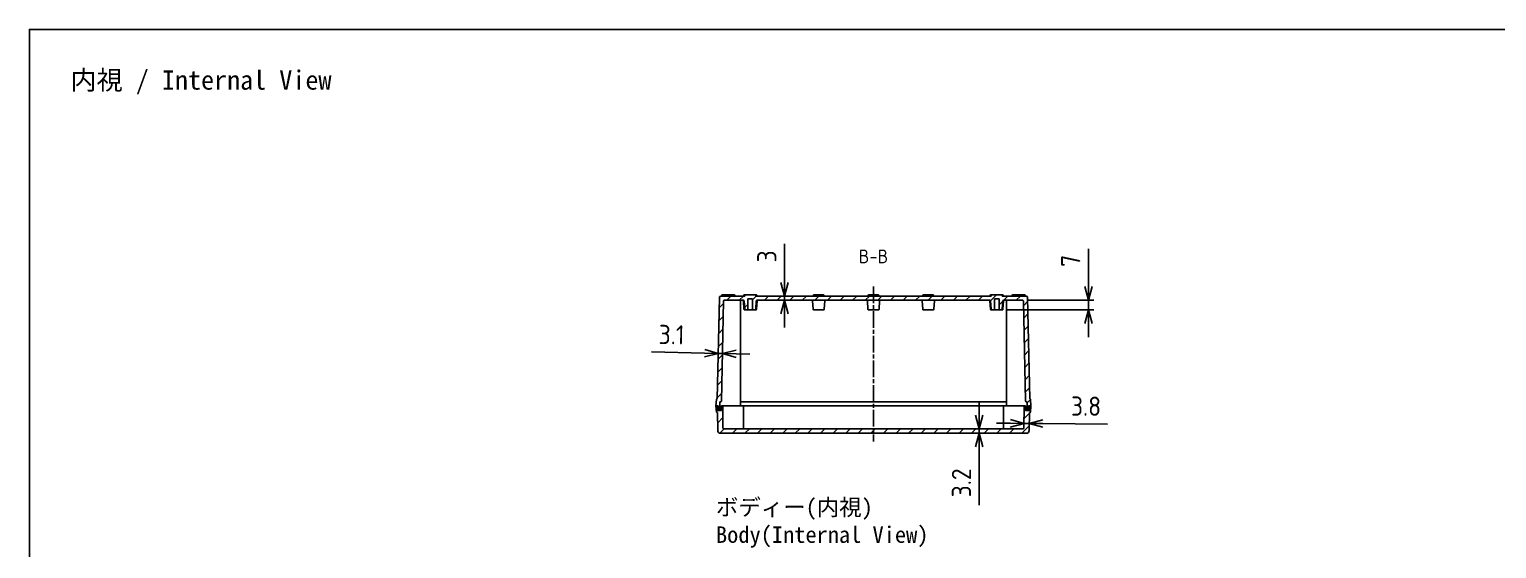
# Model space of a CAD drawing. Header units: millimetres. Extents: x 0 to 3249, y 0 to 1120.
# Drawn here: x 1637 to 2708, y 741 to 1120 of the extents above; entities that cross this region are included whole.
import ezdxf

# ---------------------------------------------------------------- set-up
doc = ezdxf.new("R2010")
doc.units = ezdxf.units.MM
doc.linetypes.add('AM_ISO08W050', pattern=[18, 12, -1.5, 3, -1.5])
doc.linetypes.add('CENTER', pattern=[2, 1.25, -0.25, 0.25, -0.25])
for name, color, linetype, lineweight in [('AM_10', 7, 'AM_ISO08W050', 50), ('AM_5', 3, 'Continuous', 25), ('AM_7', 4, 'AM_ISO08W050', 25), ('AM_8', 1, 'Continuous', 25), ('ｶﾞｽｹｯﾄ', 5, 'Continuous', 25), ('ﾄｯﾌﾟｶﾊﾞｰ', 7, 'Continuous', 25), ('ﾎﾞﾃﾞｨｰ', 2, 'Continuous', 25)]:
    doc.layers.add(name, color=color, linetype=linetype, lineweight=lineweight)
doc.styles.add('ACISOTS', font='isocp.shx', dxfattribs={"height": 1, "bigfont": 'extfont.shx'})
doc.styles.get("Standard").update_dxf_attribs({"font": 'ISOCP.SHX', "bigfont": 'EXTFONT.SHX'})
doc.dimstyles.new('AM_ISO$0', dxfattribs={"dimtxt": 3.5, "dimasz": 2.5, "dimexe": 1, "dimexo": 1, "dimgap": 1.5, "dimtad": 1, "dimdsep": 46, "dimtxsty": 'STANDARD', "dimblk": 'OPEN30', "dimcen": 0, "dimclrd": 3, "dimclre": 3, "dimclrt": 2, "dimadec": 0, "dimazin": 2, "dimtp": 0.1, "dimtm": 0.1, "dimtfac": 0.71, "dimtmove": 0, "dimatfit": 3, "dimldrblk": 'OPEN30', "dimfxl": 1, "dimlwd": -1, "dimlwe": -1, "dimarcsym": 0})
pattern_1 = [(45, (0, -19.7), (-4.596194, 4.596194), [])]

# ---------------------------------------------------------------- blocks, each defined once
blk = doc.blocks.new('_Open30')
at = {"color": 0, "linetype": 'ByBlock', "lineweight": -2}
for p, q in [((-1, 0.27), (0, 0)), ((0, 0), (-1, -0.27)), ((0, 0), (-1, 0))]:
    blk.add_line(p, q, dxfattribs=at)
blk = doc.blocks.new('*D72')
at = {"layer": 'AM_5', "color": 3}
for p, q in [((2410.3, 932.3), (2410.3, 959.9)), ((2366.2, 922.3), (2414.3, 922.3)), ((2410.3, 915.3), (2410.3, 922.3)), ((2350.8, 915.3), (2414.3, 915.3)), ((2410.3, 905.3), (2410.3, 895.3))]:
    blk.add_line(p, q, dxfattribs=at)
at = {"layer": 'Defpoints', "color": 0}
for p in [(2362.2, 922.3), (2410.3, 922.3), (2346.8, 915.3)]:
    blk.add_point(p, dxfattribs=at)
at = {"layer": 'AM_5', "color": 3, "xscale": 10, "yscale": 10, "zscale": 10}
for p, rotation in [((2410.3, 922.3), 270), ((2410.3, 915.3), 90)]:
    blk.add_blockref('_Open30', p, dxfattribs=dict(at, rotation=rotation))
at = {"layer": 'AM_5', "color": 2, "insert": (2397.3, 951.1), "char_height": 14, "attachment_point": 5, "rotation": 90}
blk.add_mtext('7', dxfattribs=at)
blk = doc.blocks.new('*S161')
at = {"layer": 'AM_10', "color": 7, "linetype": 'AM_ISO08W050'}
for p, q in [((2128.3, 570.3), (2128.3, 580.3)), ((2378.3, 570.3), (2378.3, 580.3))]:
    blk.add_line(p, q, dxfattribs=at)
at = {"layer": 'AM_10', "color": 7, "linetype": 'CENTER'}
for p, q in [((2118.3, 560.3), (2138.3, 560.3)), ((2388.3, 560.3), (2368.3, 560.3))]:
    blk.add_line(p, q, dxfattribs=at)
at = {"layer": 'AM_10', "color": 1, "linetype": 'CENTER'}
blk.add_line((2138.3, 560.3), (2368.3, 560.3), dxfattribs=at)
at = {"layer": 'AM_10', "color": 7, "linetype": 'Continuous'}
blk.add_trace([(2127, 570.3), (2129.6, 570.3), (2128.3, 560.3)], dxfattribs=at)
at = {"layer": 'AM_10', "color": 7, "linetype": 'Continuous', "extrusion": (0, 0, -1)}
blk.add_trace([(-2379.6, 570.3), (-2377, 570.3), (-2378.3, 560.3)], dxfattribs=at)
at = {"layer": 'AM_10', "color": 7, "char_height": 10, "attachment_point": 5, "style": 'ACISOTS'}
for s, insert in [('B-B', (2253.3, 954.3)), ('B', (2128.3, 590.3)), ('B', (2378.3, 590.3))]:
    blk.add_mtext(s, dxfattribs=dict(at, insert=insert))
blk = doc.blocks.new('TK-A3')
blk.add_lwpolyline([(0, 0), (403, 0), (403, 280), (0, 280)], close=True)
blk = doc.blocks.new('*D143')
at = {"layer": 'AM_5', "color": 3}
for p, q in [((2130, 883.7), (2091.2, 884.6)), ((2143, 883.4), (2140, 883.5)), ((2153, 883.2), (2163, 883))]:
    blk.add_line(p, q, dxfattribs=at)
at = {"layer": 'Defpoints', "color": 0}
for p in [(2140.9, 924.3), (2143.9, 921.8), (2140, 883.5)]:
    blk.add_point(p, dxfattribs=at)
at = {"layer": 'AM_5', "color": 3, "xscale": 10, "yscale": 10, "zscale": 10}
for p, rotation in [((2140, 883.5), 358.761365329111), ((2143, 883.4), 178.761365329111)]:
    blk.add_blockref('_Open30', p, dxfattribs=dict(at, rotation=rotation))
at = {"layer": 'AM_5', "color": 2, "insert": (2105.9, 897.2), "char_height": 14, "attachment_point": 5, "rotation": 358.7614}
blk.add_mtext('3.1', dxfattribs=at)
blk = doc.blocks.new('*D144')
at = {"layer": 'AM_5', "color": 3}
for p, q in [((2188.4, 935.3), (2188.4, 963.4)), ((2188.4, 922.3), (2188.4, 925.3)), ((2188.4, 912.3), (2188.4, 902.3))]:
    blk.add_line(p, q, dxfattribs=at)
at = {"layer": 'Defpoints', "color": 0}
for p in [(2167.3, 925.3), (2168.3, 922.3), (2188.4, 925.3)]:
    blk.add_point(p, dxfattribs=at)
at = {"layer": 'AM_5', "color": 3, "xscale": 10, "yscale": 10, "zscale": 10}
for p, rotation in [((2188.4, 925.3), 270), ((2188.4, 922.3), 90)]:
    blk.add_blockref('_Open30', p, dxfattribs=dict(at, rotation=rotation))
at = {"layer": 'AM_5', "color": 2, "insert": (2175.4, 954.3), "char_height": 14, "attachment_point": 5, "rotation": 90}
blk.add_mtext('3', dxfattribs=at)
blk = doc.blocks.new('*D145')
at = {"layer": 'AM_5', "color": 3}
for p, q in [((2353.2, 832.5), (2343.2, 832.5)), ((2363.2, 832.4), (2367, 832.4)), ((2377, 832.3), (2424.2, 831.9))]:
    blk.add_line(p, q, dxfattribs=at)
at = {"layer": 'Defpoints', "color": 0}
for p in [(2363.3, 845.3), (2367.1, 840.3), (2367, 832.4)]:
    blk.add_point(p, dxfattribs=at)
at = {"layer": 'AM_5', "color": 3, "xscale": 10, "yscale": 10, "zscale": 10}
for p, rotation in [((2363.2, 832.4), 359.5661310730764), ((2367, 832.4), 179.5661310730763)]:
    blk.add_blockref('_Open30', p, dxfattribs=dict(at, rotation=rotation))
at = {"layer": 'AM_5', "color": 2, "insert": (2408.5, 845), "char_height": 14, "attachment_point": 5, "rotation": 359.5661}
blk.add_mtext('3.8', dxfattribs=at)
blk = doc.blocks.new('*D146')
at = {"layer": 'AM_5', "color": 3}
for p, q in [((2330.5, 838.5), (2330.5, 848.5)), ((2330.5, 828.5), (2330.5, 825.3)), ((2330.5, 815.3), (2330.5, 772.8))]:
    blk.add_line(p, q, dxfattribs=at)
at = {"layer": 'Defpoints', "color": 0}
for p in [(2330.5, 825.3), (2362.7, 828.5), (2365, 825.3)]:
    blk.add_point(p, dxfattribs=at)
at = {"layer": 'AM_5', "color": 3, "xscale": 10, "yscale": 10, "zscale": 10}
for p, rotation in [((2330.5, 828.5), 270), ((2330.5, 825.3), 90)]:
    blk.add_blockref('_Open30', p, dxfattribs=dict(at, rotation=rotation))
at = {"layer": 'AM_5', "color": 2, "insert": (2317.5, 789), "char_height": 14, "attachment_point": 5, "rotation": 90}
blk.add_mtext('3.2', dxfattribs=at)
blk = doc.blocks.new('*S162')
at = {"layer": 'AM_10', "color": 7, "linetype": 'AM_ISO08W050'}
for p, q in [((2128.3, 570.3), (2128.3, 580.3)), ((2378.3, 570.3), (2378.3, 580.3))]:
    blk.add_line(p, q, dxfattribs=at)
at = {"layer": 'AM_10', "color": 7, "linetype": 'CENTER'}
for p, q in [((2118.3, 560.3), (2138.3, 560.3)), ((2388.3, 560.3), (2368.3, 560.3))]:
    blk.add_line(p, q, dxfattribs=at)
at = {"layer": 'AM_10', "color": 1, "linetype": 'CENTER'}
blk.add_line((2138.3, 560.3), (2368.3, 560.3), dxfattribs=at)
at = {"layer": 'AM_10', "color": 7, "linetype": 'Continuous'}
blk.add_trace([(2127, 570.3), (2129.6, 570.3), (2128.3, 560.3)], dxfattribs=at)
at = {"layer": 'AM_10', "color": 7, "linetype": 'Continuous', "extrusion": (0, 0, -1)}
blk.add_trace([(-2379.6, 570.3), (-2377, 570.3), (-2378.3, 560.3)], dxfattribs=at)
at = {"layer": 'AM_10', "color": 7, "char_height": 10, "attachment_point": 5, "style": 'ACISOTS'}
for s, insert in [('B-B', (2253.3, 954.3)), ('B', (2128.3, 590.3)), ('B', (2378.3, 590.3))]:
    blk.add_mtext(s, dxfattribs=dict(at, insert=insert))

msp = doc.modelspace()

# ---------------------------------------------------------------- hatches: boundary and pattern name
at = {"layer": 'AM_8'}
h = msp.add_hatch(dxfattribs=at)
h.set_pattern_fill('_U', color=256, scale=6.5, angle=45, style=0, pattern_type=0)
h.set_pattern_definition(pattern_1)
edge = h.paths.add_edge_path()
edge.add_line((2253.3, 922.259), (2168.266, 922.259))
edge.add_arc((2168.266, 921.759), 0.5, 90, 175.914383)
edge.add_line((2167.767, 921.794), (2167.333, 915.723))
edge.add_arc((2166.834, 915.759), 0.5, -90, -4.085617, ccw=False)
edge.add_line((2166.834, 915.259), (2165, 915.259))
edge.add_line((2165, 915.259), (2165, 923.259))
edge.add_line((2165, 923.259), (2161.6, 923.259))
edge.add_line((2161.6, 923.259), (2161.6, 915.259))
edge.add_line((2161.6, 915.259), (2159.766, 915.259))
edge.add_arc((2159.766, 915.759), 0.5, -175.914383, -90, ccw=False)
edge.add_line((2159.267, 915.723), (2158.833, 921.794))
edge.add_arc((2158.334, 921.759), 0.5, 4.085617, 90)
edge.add_line((2158.334, 922.259), (2144.378, 922.259))
edge.add_arc((2144.378, 921.759), 0.5, 90, 178.761365)
edge.add_line((2143.879, 921.769), (2142.3, 848.748))
edge.add_arc((2141.8, 848.759), 0.5, -90, -1.238635, ccw=False)
edge.add_line((2141.8, 848.259), (2141.2, 848.259))
edge.add_line((2141.2, 848.259), (2141.2, 843.259))
edge.add_line((2141.2, 843.259), (2140, 843.259))
edge.add_line((2140, 843.259), (2140, 845.259))
edge.add_line((2140, 845.259), (2138.3, 845.259))
edge.add_line((2138.3, 845.259), (2138.602, 849.792))
edge.add_arc((2139.101, 849.759), 0.5, 90, 176.185925, ccw=False)
edge.add_line((2139.101, 850.259), (2139.25, 850.259))
edge.add_line((2139.25, 850.259), (2140.85, 924.28))
edge.add_arc((2141.85, 924.259), 1, 90, 178.761365, ccw=False)
edge.add_line((2141.85, 925.259), (2159.3, 925.259))
edge.add_line((2159.3, 925.259), (2159.3, 925.759))
edge.add_arc((2159.8, 925.759), 0.5, -270, -180, ccw=False)
edge.add_line((2159.8, 926.259), (2166.8, 926.259))
edge.add_arc((2166.8, 925.759), 0.5, 0, 90, ccw=False)
edge.add_line((2167.3, 925.759), (2167.3, 925.259))
edge.add_line((2167.3, 925.259), (2253.3, 925.259))
edge.add_line((2253.3, 925.259), (2253.3, 922.259))
h = msp.add_hatch(dxfattribs=at)
h.set_pattern_fill('_U', color=256, scale=6.5, angle=45, style=0, pattern_type=0)
h.set_pattern_definition(pattern_1)
edge = h.paths.add_edge_path()
edge.add_line((2253.3, 922.259), (2338.334, 922.259))
edge.add_arc((2338.334, 921.759), 0.5, 4.085617, 90, ccw=False)
edge.add_line((2338.833, 921.794), (2339.267, 915.723))
edge.add_arc((2339.766, 915.759), 0.5, 184.085617, 270)
edge.add_line((2339.766, 915.259), (2341.6, 915.259))
edge.add_line((2341.6, 915.259), (2341.6, 923.259))
edge.add_line((2341.6, 923.259), (2345, 923.259))
edge.add_line((2345, 923.259), (2345, 915.259))
edge.add_line((2345, 915.259), (2346.834, 915.259))
edge.add_arc((2346.834, 915.759), 0.5, 270, 355.914383)
edge.add_line((2347.333, 915.723), (2347.767, 921.794))
edge.add_arc((2348.266, 921.759), 0.5, 90, 175.914383, ccw=False)
edge.add_line((2348.266, 922.259), (2362.222, 922.259))
edge.add_arc((2362.222, 921.759), 0.5, 1.238635, 90, ccw=False)
edge.add_line((2362.721, 921.769), (2364.3, 848.748))
edge.add_arc((2364.8, 848.759), 0.5, 181.238635, 270)
edge.add_line((2364.8, 848.259), (2365.4, 848.259))
edge.add_line((2365.4, 848.259), (2365.4, 843.259))
edge.add_line((2365.4, 843.259), (2366.6, 843.259))
edge.add_line((2366.6, 843.259), (2366.6, 845.259))
edge.add_line((2366.6, 845.259), (2368.3, 845.259))
edge.add_line((2368.3, 845.259), (2367.998, 849.792))
edge.add_arc((2367.499, 849.759), 0.5, 3.814075, 90)
edge.add_line((2367.499, 850.259), (2367.35, 850.259))
edge.add_line((2367.35, 850.259), (2365.75, 924.28))
edge.add_arc((2364.75, 924.259), 1, 1.238635, 90)
edge.add_line((2364.75, 925.259), (2347.3, 925.259))
edge.add_line((2347.3, 925.259), (2347.3, 925.759))
edge.add_arc((2346.8, 925.759), 0.5, 360, 450)
edge.add_line((2346.8, 926.259), (2339.8, 926.259))
edge.add_arc((2339.8, 925.759), 0.5, 90, 180)
edge.add_line((2339.3, 925.759), (2339.3, 925.259))
edge.add_line((2339.3, 925.259), (2253.3, 925.259))
edge.add_line((2253.3, 925.259), (2253.3, 922.259))
h = msp.add_hatch(dxfattribs=at)
h.set_pattern_fill('_U', color=256, scale=6.5, angle=45, style=0, pattern_type=0)
h.set_pattern_definition(pattern_1)
edge = h.paths.add_edge_path()
edge.add_line((2253.3, 828.459), (2253.3, 825.259))
edge.add_line((2253.3, 825.259), (2141.599, 825.259))
edge.add_arc((2141.599, 827.259), 2, -179.566131, -90, ccw=False)
edge.add_line((2139.599, 827.243), (2139.5, 840.259))
edge.add_line((2139.5, 840.259), (2139.202, 840.259))
edge.add_arc((2139.202, 840.759), 0.5, -174.920392, -90, ccw=False)
edge.add_line((2138.704, 840.714), (2138.3, 845.259))
edge.add_line((2138.3, 845.259), (2139.3, 845.259))
edge.add_line((2139.3, 845.259), (2139.3, 841.759))
edge.add_line((2139.3, 841.759), (2142.3, 841.759))
edge.add_line((2142.3, 841.759), (2142.3, 845.259))
edge.add_line((2142.3, 845.259), (2143.3, 845.259))
edge.add_line((2143.3, 845.259), (2143.423, 828.955))
edge.add_arc((2143.923, 828.959), 0.5, -179.566131, -90)
edge.add_line((2143.923, 828.459), (2253.3, 828.459))
h = msp.add_hatch(dxfattribs=at)
h.set_pattern_fill('_U', color=256, scale=6.5, angle=45, style=0, pattern_type=0)
h.set_pattern_definition(pattern_1)
edge = h.paths.add_edge_path()
edge.add_line((2253.3, 828.459), (2253.3, 825.259))
edge.add_line((2253.3, 825.259), (2365.001, 825.259))
edge.add_arc((2365.001, 827.259), 2, 270, 359.566131)
edge.add_line((2367.001, 827.243), (2367.1, 840.259))
edge.add_line((2367.1, 840.259), (2367.398, 840.259))
edge.add_arc((2367.398, 840.759), 0.5, 270, 354.920392)
edge.add_line((2367.896, 840.714), (2368.3, 845.259))
edge.add_line((2368.3, 845.259), (2367.3, 845.259))
edge.add_line((2367.3, 845.259), (2367.3, 841.759))
edge.add_line((2367.3, 841.759), (2364.3, 841.759))
edge.add_line((2364.3, 841.759), (2364.3, 845.259))
edge.add_line((2364.3, 845.259), (2363.3, 845.259))
edge.add_line((2363.3, 845.259), (2363.177, 828.955))
edge.add_arc((2362.677, 828.959), 0.5, 270, 359.566131, ccw=False)
edge.add_line((2362.677, 828.459), (2253.3, 828.459))
at = {"layer": 'ｶﾞｽｹｯﾄ'}
h = msp.add_hatch(color=256, dxfattribs=at)
h.dxf.hatch_style = 1
h.paths.add_polyline_path([(2139.3, 845.259), (2140, 845.259), (2140, 843.259), (2141.2, 843.259), (2141.2, 845.259), (2142.3, 845.259), (2142.3, 841.759), (2139.3, 841.759)])
h = msp.add_hatch(color=256, dxfattribs=at)
h.dxf.hatch_style = 1
h.paths.add_polyline_path([(2367.3, 845.259), (2366.6, 845.259), (2366.6, 843.259), (2365.4, 843.259), (2365.4, 845.259), (2364.3, 845.259), (2364.3, 841.759), (2367.3, 841.759)])

# ---------------------------------------------------------------- linework, layer by layer
at = {"layer": 'AM_7'}
msp.add_line((2253.3, 932.259), (2253.3, 819.259), dxfattribs=at)
msp.add_line((2253.3, 932.259), (2253.3, 819.259), dxfattribs=at)
at = {"layer": 'ﾄｯﾌﾟｶﾊﾞｰ'}
for p, q in [((2138.3, 845.259), (2139.3, 845.259)), ((2138.3, 845.259), (2138.704, 840.714)), ((2139.202, 840.259), (2139.5, 840.259)), ((2139.3, 845.259), (2139.3, 841.759)), ((2139.3, 841.759), (2142.3, 841.759)), ((2139.5, 840.259), (2139.599, 827.243)), ((2142.3, 845.259), (2253.3, 845.259)), ((2142.3, 841.759), (2142.3, 845.259)), ((2142.3, 845.259), (2243.3, 845.259)), ((2143.3, 845.259), (2143.423, 828.955)), ((2158.3, 845.259), (2158.423, 828.955)), ((2364.3, 845.259), (2253.3, 845.259)), ((2364.3, 845.259), (2263.3, 845.259)), ((2348.3, 845.259), (2348.177, 828.955)), ((2363.3, 845.259), (2363.177, 828.955)), ((2364.3, 841.759), (2364.3, 845.259)), ((2367.3, 841.759), (2364.3, 841.759)), ((2367.1, 840.259), (2367.001, 827.243)), ((2367.398, 840.259), (2367.1, 840.259)), ((2367.3, 845.259), (2367.3, 841.759)), ((2368.3, 845.259), (2367.3, 845.259)), ((2368.3, 845.259), (2367.896, 840.714)), ((2253.3, 825.259), (2141.599, 825.259)), ((2143.923, 828.459), (2253.3, 828.459)), ((2362.677, 828.459), (2253.3, 828.459)), ((2253.3, 825.259), (2365.001, 825.259))]:
    msp.add_line(p, q, dxfattribs=at)
for centre, radius, start, end in [((2139.202, 840.759), 0.5, 185.079608, 270), ((2367.398, 840.759), 0.5, 270, 354.920392), ((2141.599, 827.259), 2, 180.433869, 270), ((2143.923, 828.959), 0.5, 180.433869, 270), ((2158.923, 828.959), 0.5, 180.433869, 270), ((2347.677, 828.959), 0.5, 270, 359.566131), ((2362.677, 828.959), 0.5, 270, 359.566131), ((2365.001, 827.259), 2, 270, 359.566131)]:
    msp.add_arc(centre, radius, start, end, dxfattribs=at)
at = {"layer": 'ﾎﾞﾃﾞｨｰ'}
for p, q in [((2139.25, 850.259), (2140.85, 924.28)), ((2159.3, 925.259), (2141.85, 925.259)), ((2142.3, 848.748), (2143.879, 921.769)), ((2142.4, 925.259), (2142.4, 925.759)), ((2151.7, 926.259), (2142.9, 926.259)), ((2144.378, 922.259), (2158.334, 922.259)), ((2152.2, 925.259), (2152.2, 925.759)), ((2156.2, 921.759), (2156.2, 845.259)), ((2158.767, 915.723), (2158.333, 921.794)), ((2158.4, 925.759), (2158.4, 925.259)), ((2159.267, 915.723), (2158.833, 921.794)), ((2158.9, 926.259), (2167.7, 926.259)), ((2159.3, 925.259), (2159.3, 925.759)), ((2159.8, 926.259), (2166.8, 926.259)), ((2165, 923.259), (2161.6, 923.259)), ((2161.6, 923.259), (2161.6, 915.259)), ((2165, 923.259), (2165, 915.259)), ((2167.3, 925.759), (2167.3, 925.259)), ((2253.3, 925.259), (2167.3, 925.259)), ((2167.767, 921.794), (2167.333, 915.723)), ((2168.267, 921.794), (2167.833, 915.723)), ((2168.2, 925.759), (2168.2, 925.259)), ((2168.266, 922.259), (2253.3, 922.259)), ((2209.267, 915.723), (2208.833, 921.794)), ((2209.3, 925.259), (2209.3, 925.759)), ((2209.8, 926.259), (2216.8, 926.259)), ((2217.3, 925.759), (2217.3, 925.259)), ((2217.767, 921.794), (2217.333, 915.723)), ((2249.267, 915.723), (2248.833, 921.794)), ((2249.3, 925.259), (2249.3, 925.759)), ((2249.8, 926.259), (2253.3, 926.259)), ((2256.8, 926.259), (2253.3, 926.259)), ((2253.3, 925.259), (2339.3, 925.259)), ((2338.334, 922.259), (2253.3, 922.259)), ((2257.3, 925.259), (2257.3, 925.759)), ((2257.333, 915.723), (2257.767, 921.794)), ((2288.833, 921.794), (2289.267, 915.723)), ((2289.3, 925.759), (2289.3, 925.259)), ((2296.8, 926.259), (2289.8, 926.259)), ((2297.3, 925.259), (2297.3, 925.759)), ((2297.333, 915.723), (2297.767, 921.794)), ((2338.333, 921.794), (2338.767, 915.723)), ((2338.4, 925.759), (2338.4, 925.259)), ((2338.833, 921.794), (2339.267, 915.723)), ((2347.7, 926.259), (2338.9, 926.259)), ((2339.3, 925.759), (2339.3, 925.259)), ((2346.8, 926.259), (2339.8, 926.259)), ((2341.6, 923.259), (2345, 923.259)), ((2341.6, 923.259), (2341.6, 915.259)), ((2345, 923.259), (2345, 915.259)), ((2347.3, 925.259), (2347.3, 925.759)), ((2347.3, 925.259), (2364.75, 925.259)), ((2347.333, 915.723), (2347.767, 921.794)), ((2347.833, 915.723), (2348.267, 921.794)), ((2348.2, 925.759), (2348.2, 925.259)), ((2362.222, 922.259), (2348.266, 922.259)), ((2350.4, 921.759), (2350.4, 845.259)), ((2354.4, 925.259), (2354.4, 925.759)), ((2354.9, 926.259), (2363.7, 926.259)), ((2364.3, 848.748), (2362.721, 921.769)), ((2364.2, 925.259), (2364.2, 925.759)), ((2367.35, 850.259), (2365.75, 924.28)), ((2159.266, 915.259), (2159.766, 915.259)), ((2166.834, 915.259), (2159.766, 915.259)), ((2167.334, 915.259), (2166.834, 915.259)), ((2216.834, 915.259), (2209.766, 915.259)), ((2253.3, 915.259), (2249.766, 915.259)), ((2253.3, 915.259), (2256.834, 915.259)), ((2289.766, 915.259), (2296.834, 915.259)), ((2339.266, 915.259), (2339.766, 915.259)), ((2339.766, 915.259), (2346.834, 915.259)), ((2347.334, 915.259), (2346.834, 915.259)), ((2138.3, 845.259), (2138.602, 849.792)), ((2139.101, 850.259), (2139.25, 850.259)), ((2141.2, 848.259), (2141.2, 843.259)), ((2141.8, 848.259), (2141.2, 848.259)), ((2253.3, 848.259), (2156.2, 848.259)), ((2253.3, 848.259), (2350.4, 848.259)), ((2364.8, 848.259), (2365.4, 848.259)), ((2365.4, 848.259), (2365.4, 843.259)), ((2367.499, 850.259), (2367.35, 850.259)), ((2368.3, 845.259), (2367.998, 849.792)), ((2138.3, 845.259), (2140, 845.259)), ((2140, 845.259), (2140, 843.259)), ((2141.2, 843.259), (2140, 843.259)), ((2365.4, 843.259), (2366.6, 843.259)), ((2366.6, 845.259), (2366.6, 843.259)), ((2368.3, 845.259), (2366.6, 845.259))]:
    msp.add_line(p, q, dxfattribs=at)
for centre, radius, start, end in [((2141.85, 924.259), 1, 90, 178.761365), ((2142.9, 925.759), 0.5, 90, 180), ((2144.378, 921.759), 0.5, 90, 178.761365), ((2151.7, 925.759), 0.5, 0, 90), ((2156.7, 921.759), 0.5, 90, 180), ((2157.834, 921.759), 0.5, 4.085617, 90), ((2158.334, 921.759), 0.5, 4.085617, 90), ((2158.9, 925.759), 0.5, 90, 180), ((2159.8, 925.759), 0.5, 90, 180), ((2166.8, 925.759), 0.5, 0, 90), ((2167.7, 925.759), 0.5, 0, 90), ((2168.266, 921.759), 0.5, 90, 175.914383), ((2168.766, 921.759), 0.5, 90, 175.914383), ((2208.334, 921.759), 0.5, 4.085617, 90), ((2209.8, 925.759), 0.5, 90, 180), ((2216.8, 925.759), 0.5, 0, 90), ((2218.266, 921.759), 0.5, 90, 175.914383), ((2248.334, 921.759), 0.5, 4.085617, 90), ((2249.8, 925.759), 0.5, 90, 180), ((2256.8, 925.759), 0.5, 0, 90), ((2258.266, 921.759), 0.5, 90, 175.914383), ((2288.334, 921.759), 0.5, 4.085617, 90), ((2289.8, 925.759), 0.5, 90, 180), ((2296.8, 925.759), 0.5, 0, 90), ((2298.266, 921.759), 0.5, 90, 175.914383), ((2337.834, 921.759), 0.5, 4.085617, 90), ((2338.334, 921.759), 0.5, 4.085617, 90), ((2338.9, 925.759), 0.5, 90, 180), ((2339.8, 925.759), 0.5, 90, 180), ((2346.8, 925.759), 0.5, 0, 90), ((2347.7, 925.759), 0.5, 0, 90), ((2348.266, 921.759), 0.5, 90, 175.914383), ((2348.766, 921.759), 0.5, 90, 175.914383), ((2349.9, 921.759), 0.5, 0, 90), ((2354.9, 925.759), 0.5, 90, 180), ((2362.222, 921.759), 0.5, 1.238635, 90), ((2363.7, 925.759), 0.5, 0, 90), ((2364.75, 924.259), 1, 1.238635, 90), ((2159.266, 915.759), 0.5, 184.085617, 270), ((2159.766, 915.759), 0.5, 184.085617, 270), ((2166.834, 915.759), 0.5, 270, 355.914383), ((2167.334, 915.759), 0.5, 270, 355.914383), ((2209.766, 915.759), 0.5, 184.085617, 270), ((2216.834, 915.759), 0.5, 270, 355.914383), ((2249.766, 915.759), 0.5, 184.085617, 270), ((2256.834, 915.759), 0.5, 270, 355.914383), ((2289.766, 915.759), 0.5, 184.085617, 270), ((2296.834, 915.759), 0.5, 270, 355.914383), ((2339.266, 915.759), 0.5, 184.085617, 270), ((2339.766, 915.759), 0.5, 184.085617, 270), ((2346.834, 915.759), 0.5, 270, 355.914383), ((2347.334, 915.759), 0.5, 270, 355.914383), ((2139.101, 849.759), 0.5, 90, 176.185925), ((2141.8, 848.759), 0.5, 270, 358.761365), ((2364.8, 848.759), 0.5, 181.238635, 270), ((2367.499, 849.759), 0.5, 3.814075, 90)]:
    msp.add_arc(centre, radius, start, end, dxfattribs=at)

# ---------------------------------------------------------------- block references
at = {"lineweight": 0, "xscale": 4, "yscale": 4, "zscale": 4}
msp.add_blockref('TK-A3', (1637, 0), dxfattribs=at)
at = {"layer": 'AM_10'}
for name in ['*S161', '*S162']:
    msp.add_blockref(name, (0, 0), dxfattribs=at)

# ---------------------------------------------------------------- texts
at = {"layer": 'AM_5', "color": 2, "insert": (1667, 1090), "char_height": 14, "attachment_point": 1}
msp.add_mtext('{\\fMS Gothic|b0|i0|c128|p49;\\C0;内視 / Internal View}', dxfattribs=at)
at = {"layer": 'AM_5', "color": 2, "insert": (2138.3, 777.259), "char_height": 12, "width": 158.3387, "attachment_point": 1}
msp.add_mtext('{\\fMS Gothic|b0|i0|c128|p49;\\C0;ボディー(内視)\\PBody(Internal View)}', dxfattribs=at)

# ---------------------------------------------------------------- dimensions: what is measured, and where the dimension line sits
at = {"layer": 'AM_5'}
for base, p1, p2, angle, override, picture, middle in [((2188.351, 925.259), (2168.266, 922.259), (2167.3, 925.259), 90, {"dimscale": 4, "dimdec": 1, "dimpost": '', "dimse1": 1, "dimse2": 1}, '*D144', (2175.351, 954.349)), ((2410.3, 922.259), (2346.834, 915.259), (2362.222, 922.259), 90, {"dimscale": 4}, '*D72', (2397.3, 951.059)), ((2139.969, 883.509), (2143.879, 921.769), (2140.85, 924.28), 178.761365, {"dimscale": 4, "dimdec": 1, "dimpost": '', "dimse1": 1, "dimse2": 1}, '*D143', (2105.858, 897.25)), ((2330.514, 825.259), (2362.677, 828.459), (2365.001, 825.259), 90, {"dimscale": 4, "dimdec": 1, "dimse1": 1, "dimse2": 1}, '*D146', (2317.513, 789.038))]:
    dim = msp.add_linear_dim(base=base, p1=p1, p2=p2, angle=angle, dimstyle='AM_ISO$0', override=override, dxfattribs=at)
    dim.commit()
    dim.dimension.update_dxf_attribs({"geometry": picture, "text_midpoint": middle})
dim = msp.add_linear_dim(base=(2367.04, 832.36), p1=(2363.3, 845.259), p2=(2367.1, 840.259), angle=179.566131, dimstyle='AM_ISO$0', override={"dimscale": 4, "dimdec": 1, "dimse1": 1, "dimse2": 1}, dxfattribs=at)
dim.commit()
dim.dimension.update_dxf_attribs({"geometry": '*D145', "text_midpoint": (2408.439, 832.047), "dimtype": 160})

doc.saveas('drawing.dxf')
